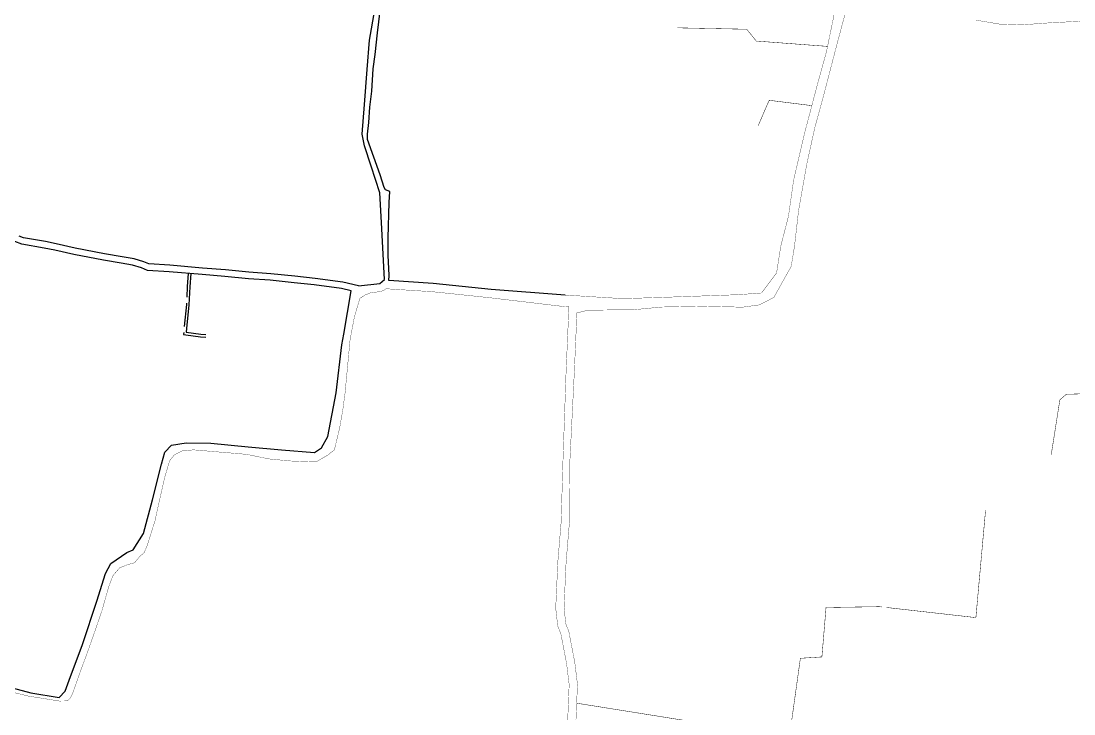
# Model space of a CAD drawing. Header units: metres. Extents: x 375792 to 378704, y 2469502 to 2471712.
# Drawn here: x 376217.2 to 376572.8, y 2470378.2 to 2470612.1 of the extents above; entities that cross this region are included whole.
import ezdxf

# ---------------------------------------------------------------- set-up
doc = ezdxf.new("R2010")
doc.units = ezdxf.units.M
doc.header["$MEASUREMENT"] = 0
doc.linetypes.add('X2', pattern=[10, 8, -2])
doc.linetypes.add('X3', pattern=[5, 4, -1])
doc.layers.add('DLSS', color=1, linetype='Continuous')

msp = doc.modelspace()

# ---------------------------------------------------------------- linework, layer by layer
at = {"layer": 'DLSS', "linetype": 'Continuous', "flags": 128}
for points in [[(376401.01, 2470519.57, 0.1, 0.1, 0), (376420.52, 2470518.36, 0.1, 0.1, 0), (376437.41, 2470518.92, 0.1, 0.1, 0), (376459.6, 2470519.7, 0.1, 0.1, 0), (376467.3, 2470520.28, 0.1, 0.1, 0), (376472.41, 2470527.08, 0.1, 0.1, 0), (376473.83, 2470536.14, 0.1, 0.1, 0), (376476.4, 2470546.1, 0.1, 0.1, 0), (376478.18, 2470558.48, 0.1, 0.1, 0), (376481.89, 2470574.36, 0.1, 0.1, 0), (376486.06, 2470590.14, 0.1, 0.1, 0), (376489.29, 2470601.9, 0.1, 0.1, 0), (376492.8, 2470618.97, 0.1, 0.1, 0), (376493.42, 2470628.05, 0.1, 0.1, 0), (376493.52, 2470649.76, 0.1, 0.1, 0), (376492.7, 2470662.53, 0.1, 0.1, 0), (376488.99, 2470676.53, 0.1, 0.1, 0), (376488.4, 2470690.55, 0.1, 0.1, 0), (376488.69, 2470709.63, 0.1, 0.1, 0), (376488.34, 2470720.25, 0.1, 0.1, 0), (376489.53, 2470731.28, 0.1, 0.1, 0)], [(376404.61, 2470375.41, 0.1, 0.1, 0), (376405.14, 2470388.22, 0.1, 0.1, 0), (376404.24, 2470395.6, 0.1, 0.1, 0), (376402.2, 2470406.15, 0.1, 0.1, 0), (376401.23, 2470408.49, 0.1, 0.1, 0), (376400.6, 2470413.97, 0.1, 0.1, 0), (376401.3, 2470429.27, 0.1, 0.1, 0), (376402.41, 2470442.61, 0.1, 0.1, 0), (376402.58, 2470463.47, 0.1, 0.1, 0), (376404.11, 2470494.06, 0.1, 0.1, 0), (376404.96, 2470513.54, 0.1, 0.1, 0), (376408.68, 2470514.47, 0.1, 0.1, 0), (376424.18, 2470514.63, 0.1, 0.1, 0), (376433.53, 2470515.53, 0.1, 0.1, 0), (376447.4, 2470515.81, 0.1, 0.1, 0), (376460.88, 2470515.48, 0.1, 0.1, 0), (376466.6, 2470516.26, 0.1, 0.1, 0), (376471.51, 2470518.79, 0.1, 0.1, 0), (376473.46, 2470522.33, 0.1, 0.1, 0), (376477.33, 2470529.22, 0.1, 0.1, 0), (376478.43, 2470535.87, 0.1, 0.1, 0), (376479.83, 2470548.08, 0.1, 0.1, 0), (376482.6, 2470563.74, 0.1, 0.1, 0), (376485.32, 2470576.13, 0.1, 0.1, 0), (376488.44, 2470587.52, 0.1, 0.1, 0), (376492.48, 2470603.03, 0.1, 0.1, 0), (376495.95, 2470616.04, 0.1, 0.1, 0)], [(376539.78, 2470612.37, 0.1, 0.1, 0), (376547.61, 2470611.05, 0.1, 0.1, 0), (376555.26, 2470610.78, 0.1, 0.1, 0), (376564.62, 2470611.46, 0.1, 0.1, 0), (376578.39, 2470612.17, 0.1, 0.1, 0)], [(376209.44, 2470386.69, 0.1, 0.1, 0), (376219.62, 2470384.23, 0.1, 0.1, 0), (376230.13, 2470382.54, 0.1, 0.1, 0), (376232.9, 2470382.57, 0.1, 0.1, 0), (376233.89, 2470383.59, 0.1, 0.1, 0), (376234.59, 2470385.02, 0.1, 0.1, 0), (376237.09, 2470392.1, 0.1, 0.1, 0), (376239.2, 2470397.79, 0.1, 0.1, 0), (376242.13, 2470406.05, 0.1, 0.1, 0), (376244.54, 2470413.08, 0.1, 0.1, 0), (376246.85, 2470421.25, 0.1, 0.1, 0), (376248.27, 2470424.9, 0.1, 0.1, 0), (376250.51, 2470427.5, 0.1, 0.1, 0), (376253.16, 2470428.57, 0.1, 0.1, 0), (376255.57, 2470429.22, 0.1, 0.1, 0), (376257.38, 2470431.44, 0.1, 0.1, 0), (376258.82, 2470432.65, 0.1, 0.1, 0), (376259.87, 2470435.2, 0.1, 0.1, 0), (376262.44, 2470443.33, 0.1, 0.1, 0), (376263.46, 2470448.05, 0.1, 0.1, 0), (376265.74, 2470458.09, 0.1, 0.1, 0), (376267.39, 2470463.67, 0.1, 0.1, 0), (376269.07, 2470465.69, 0.1, 0.1, 0), (376271.86, 2470467.06, 0.1, 0.1, 0), (376275.52, 2470467.32, 0.1, 0.1, 0), (376293.37, 2470465.81, 0.1, 0.1, 0), (376300.95, 2470464.26, 0.1, 0.1, 0), (376308.18, 2470463.57, 0.1, 0.1, 0), (376316.78, 2470463.24, 0.1, 0.1, 0), (376320.73, 2470465.5, 0.1, 0.1, 0), (376323.04, 2470467.32, 0.1, 0.1, 0), (376324.82, 2470474.7, 0.1, 0.1, 0), (376325.91, 2470481, 0.1, 0.1, 0), (376326.64, 2470486.48, 0.1, 0.1, 0), (376327.41, 2470494.6, 0.1, 0.1, 0), (376328.33, 2470504.44, 0.1, 0.1, 0), (376329.8, 2470512.2, 0.1, 0.1, 0), (376331.65, 2470518.45, 0.1, 0.1, 0), (376333.41, 2470519.6, 0.1, 0.1, 0), (376335.37, 2470520.37, 0.1, 0.1, 0), (376337.9, 2470520.67, 0.1, 0.1, 0), (376339.57, 2470521.04, 0.1, 0.1, 0), (376340.5, 2470521.7, 0.1, 0.1, 0), (376356.23, 2470520.7, 0.1, 0.1, 0), (376375.65, 2470518.66, 0.1, 0.1, 0), (376400.95, 2470515.65, 0.1, 0.1, 0), (376402.27, 2470515.72, 0.1, 0.1, 0), (376401.32, 2470494.17, 0.1, 0.1, 0), (376400.25, 2470463.63, 0.1, 0.1, 0), (376399.62, 2470442.76, 0.1, 0.1, 0), (376398.51, 2470429.45, 0.1, 0.1, 0), (376397.8, 2470413.87, 0.1, 0.1, 0), (376398.5, 2470407.78, 0.1, 0.1, 0), (376399.52, 2470405.34, 0.1, 0.1, 0), (376401.48, 2470395.16, 0.1, 0.1, 0), (376402.34, 2470388.11, 0.1, 0.1, 0), (376401.83, 2470375.69, 0.1, 0.1, 0)], [(376209.44, 2470386.69, 0.1, 0.1, 0), (376219.62, 2470384.23, 0.1, 0.1, 0), (376230.13, 2470382.54, 0.1, 0.1, 0), (376232.9, 2470382.57, 0.1, 0.1, 0), (376233.89, 2470383.59, 0.1, 0.1, 0), (376234.59, 2470385.02, 0.1, 0.1, 0), (376237.09, 2470392.1, 0.1, 0.1, 0), (376239.2, 2470397.79, 0.1, 0.1, 0), (376242.13, 2470406.05, 0.1, 0.1, 0), (376244.54, 2470413.08, 0.1, 0.1, 0), (376246.85, 2470421.25, 0.1, 0.1, 0), (376248.27, 2470424.9, 0.1, 0.1, 0), (376250.51, 2470427.5, 0.1, 0.1, 0), (376253.16, 2470428.57, 0.1, 0.1, 0), (376255.57, 2470429.22, 0.1, 0.1, 0), (376257.38, 2470431.44, 0.1, 0.1, 0), (376258.82, 2470432.65, 0.1, 0.1, 0), (376259.87, 2470435.2, 0.1, 0.1, 0), (376262.44, 2470443.33, 0.1, 0.1, 0), (376263.46, 2470448.05, 0.1, 0.1, 0), (376265.74, 2470458.09, 0.1, 0.1, 0), (376267.39, 2470463.67, 0.1, 0.1, 0), (376269.07, 2470465.69, 0.1, 0.1, 0), (376271.86, 2470467.06, 0.1, 0.1, 0), (376275.52, 2470467.32, 0.1, 0.1, 0), (376293.37, 2470465.81, 0.1, 0.1, 0), (376300.95, 2470464.26, 0.1, 0.1, 0), (376308.18, 2470463.57, 0.1, 0.1, 0), (376316.78, 2470463.24, 0.1, 0.1, 0), (376320.73, 2470465.5, 0.1, 0.1, 0), (376323.04, 2470467.32, 0.1, 0.1, 0), (376324.82, 2470474.7, 0.1, 0.1, 0), (376325.91, 2470481, 0.1, 0.1, 0), (376326.64, 2470486.48, 0.1, 0.1, 0), (376327.41, 2470494.6, 0.1, 0.1, 0), (376328.33, 2470504.44, 0.1, 0.1, 0), (376329.8, 2470512.2, 0.1, 0.1, 0), (376331.65, 2470518.45, 0.1, 0.1, 0), (376333.41, 2470519.6, 0.1, 0.1, 0), (376335.37, 2470520.37, 0.1, 0.1, 0), (376337.9, 2470520.67, 0.1, 0.1, 0), (376339.57, 2470521.04, 0.1, 0.1, 0), (376340.5, 2470521.7, 0.1, 0.1, 0), (376356.23, 2470520.7, 0.1, 0.1, 0), (376375.65, 2470518.66, 0.1, 0.1, 0), (376400.95, 2470515.65, 0.1, 0.1, 0), (376402.27, 2470515.72, 0.1, 0.1, 0), (376401.32, 2470494.17, 0.1, 0.1, 0), (376400.25, 2470463.63, 0.1, 0.1, 0), (376399.62, 2470442.76, 0.1, 0.1, 0), (376398.51, 2470429.45, 0.1, 0.1, 0), (376397.8, 2470413.87, 0.1, 0.1, 0), (376398.5, 2470407.78, 0.1, 0.1, 0), (376399.52, 2470405.34, 0.1, 0.1, 0), (376401.48, 2470395.16, 0.1, 0.1, 0), (376402.34, 2470388.11, 0.1, 0.1, 0), (376401.83, 2470375.69, 0.1, 0.1, 0)]]:
    msp.add_lwpolyline(points, format="xyseb", dxfattribs=at)
for points, elevation in [([(376331.15, 2470522.65), (376338.42, 2470523.48), (376339.93, 2470524.87), (376338.98, 2470544.12), (376338.36, 2470554.09), (376335.47, 2470563.13), (376333.2, 2470569.89), (376332.4, 2470573.92), (376333.19, 2470583.84), (376334.09, 2470595.67), (376334.9, 2470605.62), (376336.73, 2470615.87), (376337.07, 2470619.53)], 4.45), ([(376401.01, 2470519.57), (376375.96, 2470521.43), (376356.46, 2470523.48), (376341.48, 2470524.47), (376341.54, 2470526.19), (376341.17, 2470533.02), (376341.15, 2470538.87), (376341.5, 2470550.86), (376341.72, 2470554.48), (376340.31, 2470555.07), (376339.82, 2470555.84), (376338.54, 2470560.19), (376334.27, 2470572.03), (376334.19, 2470573.83), (376334.69, 2470577.78), (376335.03, 2470583), (376335.66, 2470588.44), (376336.18, 2470595.92), (376336.76, 2470600.77), (376337.57, 2470608.05), (376338.55, 2470615.49)], 7.39), ([(376328.75, 2470520.96), (376325.47, 2470521.77), (376316.24, 2470523.01), (376309.41, 2470523.73), (376301.34, 2470524.58), (376294, 2470525.09), (376286.07, 2470525.87), (376278.36, 2470526.47), (376267.25, 2470527.4), (376259.87, 2470527.9), (376257.92, 2470528.73), (376254.89, 2470529.63), (376251, 2470530.35), (376245.03, 2470531.35), (376235.04, 2470533.21), (376228.63, 2470534.72), (376225.03, 2470535.44), (376217.43, 2470536.73), (376215.14, 2470537.65)], 4.45), ([(376331.15, 2470522.65), (376325.88, 2470523.94), (376316.51, 2470525.2), (376309.64, 2470525.93), (376301.53, 2470526.79), (376294.19, 2470527.3), (376286.27, 2470528.07), (376278.54, 2470528.68), (376267.42, 2470529.61), (376260.39, 2470530.08), (376258.67, 2470530.81), (376255.41, 2470531.78), (376251.39, 2470532.53), (376245.41, 2470533.53), (376235.49, 2470535.37), (376229.1, 2470536.88), (376225.43, 2470537.61), (376218.04, 2470538.87), (376216.55, 2470539.47)], 4.45), ([(376198.52, 2470391.15), (376220.48, 2470385.33), (376230.03, 2470383.78), (376232.12, 2470385.9), (376233.48, 2470389.58), (376237.91, 2470401.63), (376242.76, 2470416.26), (376245.74, 2470425.58), (376247.57, 2470428.98), (376252.94, 2470432.65), (376255.06, 2470433.54), (376258.52, 2470439.04), (376261.63, 2470450.42), (376264.65, 2470462.5), (376265.82, 2470466.52), (376268.03, 2470468.85), (376272.97, 2470469.68), (376281.35, 2470469.56), (376293.92, 2470468.36), (376305.16, 2470467.34), (376316.33, 2470466.4), (376318.64, 2470467.99), (376320.84, 2470471.84), (376323.61, 2470486.54), (376325.59, 2470502.78), (376326.25, 2470506.38), (376328.75, 2470520.96)], 4.45)]:
    msp.add_lwpolyline(points, dxfattribs=dict(at, elevation=elevation))
at = {"layer": 'DLSS', "linetype": 'X3', "flags": 128}
for points, elevation in [([(376489.62, 2470603.51, 0.15, 0.15, 0), (376465.55, 2470605.31, 0.15, 0.15, 0), (376462.31, 2470609.3, 0.15, 0.15, 0), (376438.88, 2470609.77, 0.15, 0.15, 0)], 5.19), ([(376484.31, 2470583.51, 0.15, 0.15, 0), (376469.9, 2470585.31, 0.15, 0.15, 0), (376466.17, 2470576.74, 0.15, 0.15, 0)], 5.04), ([(376648.53, 2470477.82, 0.15, 0.15, 0), (376638.51, 2470480.79, 0.15, 0.15, 0), (376627.28, 2470482.21, 0.15, 0.15, 0), (376606.99, 2470484.14, 0.15, 0.15, 0), (376580.8, 2470486.4, 0.15, 0.15, 0), (376570.24, 2470486.08, 0.15, 0.15, 0), (376568.09, 2470484.2, 0.15, 0.15, 0), (376565.17, 2470465.67, 0.15, 0.15, 0)], 23.92), ([(376509.42, 2470414.13, 0.15, 0.15, 0), (376539.72, 2470410.7, 0.15, 0.15, 0), (376540.91, 2470423.88, 0.15, 0.15, 0), (376543, 2470447.04, 0.15, 0.15, 0)], 4.33), ([(376404.87, 2470381.82, 0.15, 0.15, 0), (376440.3, 2470376.16, 0.15, 0.15, 0), (376464.71, 2470372.12, 0.15, 0.15, 0), (376476.67, 2470369.94, 0.15, 0.15, 0), (376480.44, 2470396.97, 0.15, 0.15, 0), (376487.71, 2470397.43, 0.15, 0.15, 0), (376489.11, 2470414.11, 0.15, 0.15, 0), (376507.09, 2470414.39, 0.15, 0.15, 0), (376508.03, 2470414.28, 0.15, 0.15, 0)], 4.33)]:
    msp.add_lwpolyline(points, format="xyseb", dxfattribs=dict(at, elevation=elevation))
at = {"layer": 'DLSS', "linetype": 'X2', "flags": 128}
for points in [[(376273.66, 2470526.86), (376273.31, 2470522.43), (376273.06, 2470516.35), (376272.23, 2470508.34), (376272.11, 2470506.32)], [(376273, 2470507.03), (376277.94, 2470506.4), (376279.65, 2470506.23)]]:
    msp.add_lwpolyline(points, dxfattribs=at)
at = {"layer": 'DLSS', "linetype": 'Continuous', "flags": 128}
for points in [[(376274.51, 2470526.8), (376274.16, 2470522.38), (376273.91, 2470516.29), (376273.08, 2470508.27), (376273, 2470507.03)], [(376272.11, 2470506.32), (376272.1, 2470506.23), (376272.89, 2470506.13), (376277.83, 2470505.5), (376279.57, 2470505.33)]]:
    msp.add_lwpolyline(points, dxfattribs=at)

doc.saveas('drawing.dxf')
